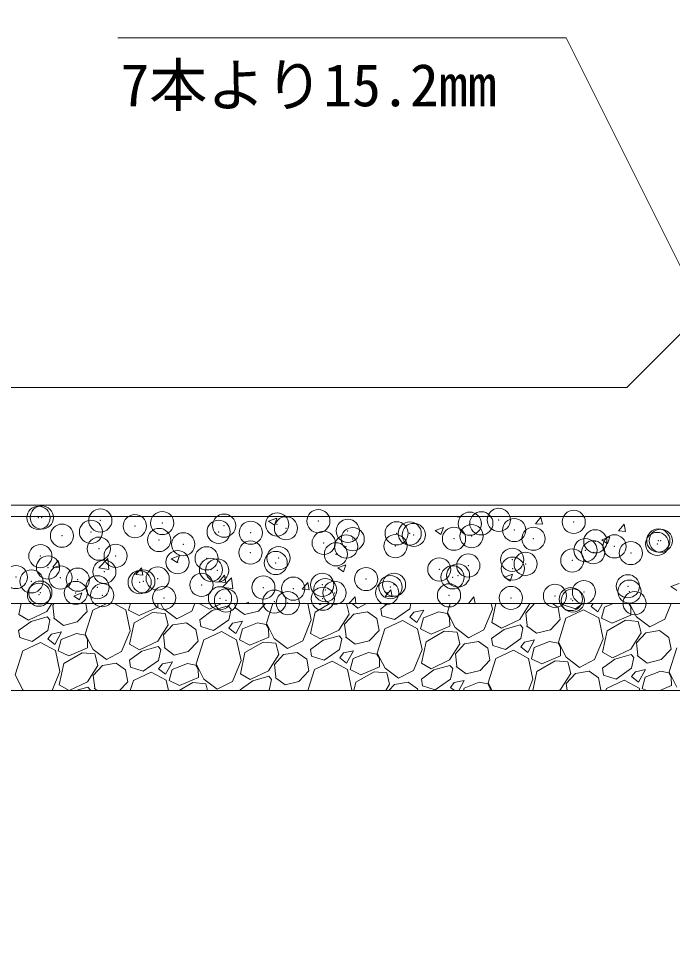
# Model space of a CAD drawing. Units: millimetres at full size; details may follow other scales. Extents: x 37600 to 71200, y -27760 to -4000.
# Drawn here: x 60550 to 61679, y -21459 to -19867 of the extents above; entities that cross this region are included whole.
import ezdxf
from ezdxf.enums import TextEntityAlignment as Align

# ---------------------------------------------------------------- set-up
doc = ezdxf.new("R2010")
doc.units = ezdxf.units.MM
doc.header["$LTSCALE"] = 80.0044
doc.header["$PDMODE"] = 32
doc.header["$PDSIZE"] = 40
for name, color, linetype, lineweight in [('0_2', 4, 'Continuous', 13), ('寸法', 6, 'Continuous', 13), ('ﾊｯﾁﾝｸﾞ', 4, 'Continuous', 9)]:
    doc.layers.add(name, color=color, linetype=linetype, lineweight=lineweight)
doc.styles.add('ＭＳ ゴシック', font='')
doc.styles.get('ＭＳ ゴシック').set_extended_font_data('MS Gothic')

msp = doc.modelspace()

# ---------------------------------------------------------------- linework, layer by layer
at = {"layer": '0_2', "color": 3}
for points in [[(58397, -20706), (62003, -20706), (62003, -18250), (58397, -18250)], [(58800, -20503), (61600, -20503), (61800, -20303), (61800, -18653), (61600, -18453), (58800, -18453), (58600, -18653), (58600, -20303)]]:
    msp.add_lwpolyline(points, close=True, dxfattribs=at)
at = {"layer": '0_2', "color": 7}
for points in [[(62003, -20706), (59850, -20706), (59850, -20726), (62003, -20726)], [(58250, -20726), (58250, -20876), (58500, -20876), (58500, -21459), (60000, -21459), (60000, -20876), (62150, -20876), (62150, -20726), (59850, -20726), (59850, -21309), (58650, -21309), (58650, -20726)], [(60000, -20876), (62150, -20876), (62150, -21026), (60000, -21026)]]:
    msp.add_lwpolyline(points, close=True, dxfattribs=at)
at = {"layer": '寸法'}
msp.add_lwpolyline([(61790, -20490), (61754.22, -20418.45), (61495, -19900), (60721.67, -19900)], dxfattribs=at)
at = {"layer": 'ﾊｯﾁﾝｸﾞ'}
for p, q in [((60981.67, -20734.02), (60995.67, -20728.65)), ((60981.67, -20734.02), (60991.62, -20740.73)), ((60991.62, -20740.73), (60995.67, -20728.65)), ((61303.27, -20726), (61310.48, -20726.63)), ((61310.48, -20726.63), (61310.36, -20726)), ((61441.97, -20738.14), (61451.62, -20726.64)), ((61453.93, -20739.18), (61451.61, -20726.65)), ((61269.09, -20750.04), (61283.1, -20744.66)), ((61269.09, -20750.04), (61279.04, -20756.75)), ((61279.04, -20756.75), (61283.1, -20744.66)), ((61441.97, -20738.14), (61453.93, -20739.18)), ((61585.43, -20750.69), (61595.07, -20739.2)), ((61597.38, -20751.73), (61595.07, -20739.2)), ((61556.52, -20766.06), (61570.52, -20760.68)), ((61556.52, -20766.06), (61566.47, -20772.77)), ((61566.47, -20772.77), (61570.52, -20760.68)), ((61585.43, -20750.69), (61597.38, -20751.73)), ((60813.62, -20798.53), (60827.63, -20793.15)), ((60823.57, -20805.24), (60827.63, -20793.15)), ((60609.01, -20813.27), (60618.65, -20801.78)), ((60609.01, -20813.27), (60620.97, -20814.32)), ((60620.97, -20814.32), (60618.65, -20801.78)), ((60688.39, -20814.48), (60703.96, -20798.24)), ((60706.15, -20817.26), (60703.94, -20798.27)), ((60813.62, -20798.53), (60823.57, -20805.24)), ((61101.05, -20814.54), (61115.05, -20809.17)), ((61111, -20821.25), (61115.05, -20809.17)), ((60688.36, -20814.5), (60706.15, -20817.26)), ((60752.46, -20825.82), (60762.11, -20814.33)), ((60752.46, -20825.82), (60764.42, -20826.87)), ((60764.42, -20826.87), (60762.1, -20814.33)), ((60895.92, -20838.37), (60905.56, -20826.88)), ((60907.87, -20839.42), (60905.56, -20826.88)), ((61101.05, -20814.54), (61111, -20821.25)), ((61388.48, -20830.56), (61402.48, -20825.19)), ((61398.42, -20837.27), (61402.48, -20825.19)), ((60895.92, -20838.37), (60907.87, -20839.42)), ((60901.83, -20847.58), (60917.41, -20831.35)), ((60919.6, -20850.37), (60917.39, -20831.37)), ((61039.37, -20850.92), (61049.01, -20839.43)), ((61051.32, -20851.97), (61049.01, -20839.43)), ((61388.48, -20830.56), (61398.42, -20837.27)), ((61675.9, -20846.58), (61689.91, -20841.2)), ((60645.58, -20863.03), (60659.58, -20857.66)), ((60655.53, -20869.74), (60659.58, -20857.66)), ((60901.81, -20847.61), (60919.6, -20850.37)), ((61039.37, -20850.92), (61051.32, -20851.97)), ((61182.82, -20863.47), (61192.46, -20851.98)), ((61194.77, -20864.52), (61192.46, -20851.98)), ((61675.9, -20846.58), (61685.85, -20853.29)), ((60550.39, -20894.91), (60554.41, -20876)), ((60607.53, -20876), (60598.99, -20889.48)), ((60609.02, -20878.84), (60611.64, -20876)), ((60645.58, -20863.03), (60655.53, -20869.74)), ((60668.63, -20889.69), (60666.13, -20876)), ((60702.31, -20876), (60678.51, -20887.22)), ((60734.95, -20886.97), (60714.81, -20876)), ((60733.2, -20876), (60733.69, -20876.38)), ((60733.69, -20876.38), (60733.9, -20876)), ((60743.01, -20876), (60739.99, -20887.29)), ((60790.5, -20882.38), (60790.39, -20876)), ((60795.45, -20876), (60800.06, -20884.94)), ((60849.22, -20888.89), (60854.51, -20876)), ((60862.88, -20876.15), (60862.91, -20876)), ((60879.77, -20885.8), (60862.88, -20876.15)), ((60900.38, -20876), (60879.77, -20885.8)), ((60924.03, -20881.26), (60923.4, -20876)), ((60940.95, -20876), (60947.01, -20873.68)), ((60946.23, -20876), (60947.01, -20873.68)), ((60964, -20888.9), (60976.29, -20876)), ((60988.61, -20876), (60977.81, -20910.02)), ((61055.24, -20904.12), (61049.13, -20876)), ((61061.95, -20890.55), (61087.14, -20876)), ((61067.57, -20876), (61070.57, -20877.48)), ((61070.57, -20877.48), (61074.04, -20876)), ((61115.99, -20876), (61120.48, -20893.93)), ((61119.78, -20876), (61130.86, -20864.45)), ((61125.5, -20876), (61135.55, -20883.62)), ((61132.18, -20876), (61130.84, -20864.48)), ((61135.55, -20883.62), (61150.32, -20876)), ((61187.54, -20876), (61175.14, -20885.01)), ((61182.82, -20863.47), (61194.77, -20864.52)), ((61227.27, -20876), (61225.33, -20885.13)), ((61295.14, -20876), (61290.3, -20891.27)), ((61326.29, -20876), (61335.91, -20864.53)), ((61338.03, -20876), (61335.91, -20864.53)), ((61367.72, -20885.36), (61365.69, -20876)), ((61366.61, -20908.64), (61373.54, -20876)), ((61432.45, -20876), (61415.21, -20903.21)), ((61425.23, -20892.57), (61440.5, -20876)), ((61471.27, -20876), (61481.11, -20882.95)), ((61489.59, -20878.05), (61489.25, -20876)), ((61524.05, -20876), (61511.33, -20884.9)), ((61541.63, -20876), (61538.05, -20880.79)), ((61549.9, -20890.11), (61557.74, -20876)), ((61576.32, -20876), (61561.33, -20881.9)), ((61606.48, -20881.7), (61603.19, -20876)), ((61604.59, -20876), (61616.28, -20898.67)), ((61665.44, -20902.62), (61676.36, -20876)), ((60598.99, -20889.48), (60567.28, -20904.56)), ((60611.54, -20900.02), (60609.02, -20878.84)), ((60651.52, -20907.65), (60668.63, -20889.69)), ((60678.51, -20887.22), (60665.33, -20928.78)), ((60742.75, -20922.88), (60734.95, -20886.97)), ((60739.99, -20887.29), (60758.09, -20896.24)), ((60749.46, -20909.3), (60780.98, -20891.1)), ((60758.09, -20896.24), (60790.5, -20882.38)), ((60780.98, -20891.1), (60803.05, -20892.91)), ((60800.06, -20884.94), (60823.06, -20902.38)), ((60803.05, -20892.91), (60808, -20912.69)), ((60823.06, -20902.38), (60849.22, -20888.89)), ((60884.29, -20888.04), (60862.66, -20903.76)), ((60912.04, -20880.1), (60884.29, -20888.04)), ((60916.75, -20885.46), (60912.04, -20880.1)), ((60916.75, -20885.46), (60912.84, -20903.89)), ((60922.82, -20881.96), (60939.89, -20894.74)), ((60939.89, -20894.74), (60964, -20888.9)), ((61054.12, -20927.39), (61061.95, -20890.55)), ((61128.65, -20894.07), (61152.24, -20890.14)), ((61152.24, -20890.14), (61168.62, -20901.71)), ((61177.11, -20896.81), (61175.14, -20885.01)), ((61225.33, -20885.13), (61198.84, -20903.65)), ((61231.95, -20891), (61225.57, -20899.54)), ((61249.3, -20887.45), (61231.95, -20891)), ((61237.42, -20908.87), (61249.3, -20887.45)), ((61275.19, -20890.29), (61248.84, -20900.65)), ((61289.79, -20893.18), (61275.19, -20890.29)), ((61293.99, -20900.45), (61289.79, -20893.18)), ((61290.3, -20891.27), (61303.79, -20917.43)), ((61352.95, -20921.38), (61367.72, -20885.36)), ((61427.76, -20913.75), (61425.23, -20892.57)), ((61484.84, -20903.42), (61481.11, -20882.95)), ((61511.33, -20884.9), (61489.59, -20878.05)), ((61525.23, -20886.57), (61494.73, -20900.95)), ((61551.17, -20900.7), (61525.23, -20886.57)), ((61538.05, -20880.79), (61549.9, -20890.11)), ((61561.33, -20881.9), (61556.2, -20901.02)), ((61606.71, -20896.11), (61606.48, -20881.7)), ((60571.81, -20906.79), (60550.17, -20922.52)), ((60567.28, -20904.56), (60550.39, -20894.91)), ((60599.55, -20898.86), (60571.81, -20906.79)), ((60604.27, -20904.22), (60599.55, -20898.86)), ((60604.27, -20904.22), (60600.36, -20922.64)), ((60610.33, -20900.72), (60627.4, -20913.49)), ((60627.4, -20913.49), (60651.52, -20907.65)), ((60741.64, -20946.15), (60749.46, -20909.3)), ((60816.16, -20912.83), (60839.76, -20908.9)), ((60839.76, -20908.9), (60856.13, -20920.46)), ((60864.62, -20915.56), (60862.66, -20903.76)), ((60912.84, -20903.89), (60886.36, -20922.41)), ((60936.82, -20906.21), (60919.47, -20909.76)), ((60924.93, -20927.62), (60936.82, -20906.21)), ((60962.7, -20909.05), (60936.35, -20919.41)), ((60977.3, -20911.93), (60962.7, -20909.05)), ((61040.46, -20940.13), (61055.24, -20904.12)), ((61120.48, -20893.93), (61102.72, -20921.97)), ((61112.75, -20911.33), (61128.65, -20894.07)), ((61172.36, -20922.18), (61168.62, -20901.71)), ((61198.84, -20903.65), (61177.11, -20896.81)), ((61212.74, -20905.33), (61182.24, -20919.7)), ((61238.68, -20919.45), (61212.74, -20905.33)), ((61225.57, -20899.54), (61237.42, -20908.87)), ((61248.84, -20900.65), (61243.72, -20919.78)), ((61294.23, -20914.86), (61293.99, -20900.45)), ((61383.5, -20918.29), (61366.61, -20908.64)), ((61415.21, -20903.21), (61383.5, -20918.29)), ((61467.73, -20921.39), (61484.84, -20903.42)), ((61494.73, -20900.95), (61481.55, -20942.51)), ((61558.97, -20936.61), (61551.17, -20900.7)), ((61556.2, -20901.02), (61574.3, -20909.97)), ((61565.68, -20923.03), (61597.2, -20904.83)), ((61574.3, -20909.97), (61606.71, -20896.11)), ((61597.2, -20904.83), (61619.26, -20906.64)), ((61616.28, -20898.67), (61639.28, -20916.11)), ((61619.26, -20906.64), (61624.21, -20926.42)), ((61639.28, -20916.11), (61665.44, -20902.62)), ((60552.13, -20934.32), (60550.17, -20922.52)), ((60600.36, -20922.64), (60573.87, -20941.17)), ((60624.33, -20924.97), (60606.98, -20928.52)), ((60612.44, -20946.38), (60624.33, -20924.97)), ((60727.98, -20958.89), (60742.75, -20922.88)), ((60808, -20912.69), (60790.24, -20940.72)), ((60800.26, -20930.09), (60816.16, -20912.83)), ((60859.87, -20940.94), (60856.13, -20920.46)), ((60886.36, -20922.41), (60864.62, -20915.56)), ((60900.26, -20924.09), (60869.76, -20938.46)), ((60926.19, -20938.21), (60900.26, -20924.09)), ((60919.47, -20909.76), (60913.08, -20918.3)), ((60913.08, -20918.3), (60924.93, -20927.62)), ((60936.35, -20919.41), (60931.23, -20938.53)), ((60981.5, -20919.21), (60977.3, -20911.93)), ((60977.81, -20910.02), (60991.3, -20936.18)), ((60981.74, -20933.62), (60981.5, -20919.21)), ((61102.72, -20921.97), (61071.01, -20937.04)), ((61115.27, -20932.51), (61112.75, -20911.33)), ((61155.25, -20940.14), (61172.36, -20922.18)), ((61182.24, -20919.7), (61169.06, -20961.27)), ((61246.48, -20955.36), (61238.68, -20919.45)), ((61243.72, -20919.78), (61261.82, -20928.73)), ((61253.19, -20941.79), (61284.72, -20923.59)), ((61261.82, -20928.73), (61294.23, -20914.86)), ((61284.72, -20923.59), (61306.78, -20925.4)), ((61303.79, -20917.43), (61326.79, -20934.86)), ((61326.79, -20934.86), (61352.95, -20921.38)), ((61388.02, -20920.52), (61366.39, -20936.25)), ((61415.77, -20912.59), (61388.02, -20920.52)), ((61420.48, -20917.95), (61415.77, -20912.59)), ((61420.48, -20917.95), (61416.57, -20936.37)), ((61426.55, -20914.45), (61443.62, -20927.22)), ((61443.62, -20927.22), (61467.73, -20921.39)), ((61557.86, -20959.88), (61565.68, -20923.03)), ((61632.38, -20926.56), (61655.98, -20922.63)), ((61655.98, -20922.63), (61672.35, -20934.19)), ((60573.87, -20941.17), (60552.13, -20934.32)), ((60606.98, -20928.52), (60600.59, -20937.05)), ((60600.59, -20937.05), (60612.44, -20946.38)), ((60623.87, -20938.17), (60618.74, -20957.29)), ((60650.22, -20927.8), (60623.87, -20938.17)), ((60664.82, -20930.69), (60650.22, -20927.8)), ((60669.02, -20937.97), (60664.82, -20930.69)), ((60665.33, -20928.78), (60678.82, -20954.94)), ((60669.25, -20952.38), (60669.02, -20937.97)), ((60790.24, -20940.72), (60758.52, -20955.8)), ((60802.79, -20951.26), (60800.26, -20930.09)), ((60842.76, -20958.9), (60859.87, -20940.94)), ((60869.76, -20938.46), (60856.57, -20980.02)), ((60933.99, -20974.12), (60926.19, -20938.21)), ((60931.23, -20938.53), (60949.33, -20947.48)), ((60949.33, -20947.48), (60981.74, -20933.62)), ((60991.3, -20936.18), (61014.3, -20953.62)), ((61014.3, -20953.62), (61040.46, -20940.13)), ((61075.54, -20939.28), (61053.9, -20955.01)), ((61071.01, -20937.04), (61054.12, -20927.39)), ((61103.29, -20931.34), (61075.54, -20939.28)), ((61108, -20936.71), (61103.29, -20931.34)), ((61108, -20936.71), (61104.09, -20955.13)), ((61114.06, -20933.21), (61131.13, -20945.98)), ((61131.13, -20945.98), (61155.25, -20940.14)), ((61306.78, -20925.4), (61311.73, -20945.18)), ((61368.35, -20948.05), (61366.39, -20936.25)), ((61416.57, -20936.37), (61390.09, -20954.9)), ((61440.55, -20938.7), (61423.2, -20942.25)), ((61428.66, -20960.11), (61440.55, -20938.7)), ((61544.19, -20972.62), (61558.97, -20936.61)), ((61624.21, -20926.42), (61606.45, -20954.46)), ((61616.48, -20943.82), (61632.38, -20926.56)), ((61676.09, -20954.67), (61672.35, -20934.19)), ((60557.27, -20957.22), (60544.08, -20998.78)), ((60587.77, -20942.84), (60557.27, -20957.22)), ((60613.71, -20956.97), (60587.77, -20942.84)), ((60621.51, -20992.88), (60613.71, -20956.97)), ((60636.84, -20966.24), (60669.25, -20952.38)), ((60678.82, -20954.94), (60701.81, -20972.38)), ((60758.52, -20955.8), (60741.64, -20946.15)), ((60790.8, -20950.1), (60763.05, -20958.04)), ((60795.51, -20955.46), (60790.8, -20950.1)), ((60795.51, -20955.46), (60791.6, -20973.89)), ((60801.57, -20951.96), (60818.65, -20964.74)), ((60940.71, -20960.55), (60972.23, -20942.35)), ((60972.23, -20942.35), (60994.29, -20944.16)), ((60994.29, -20944.16), (60999.24, -20963.93)), ((61055.86, -20966.81), (61053.9, -20955.01)), ((61104.09, -20955.13), (61077.6, -20973.65)), ((61231.71, -20991.38), (61246.48, -20955.36)), ((61245.37, -20978.64), (61253.19, -20941.79)), ((61311.73, -20945.18), (61293.97, -20973.21)), ((61303.99, -20962.57), (61319.89, -20945.31)), ((61319.89, -20945.31), (61343.49, -20941.39)), ((61343.49, -20941.39), (61359.86, -20952.95)), ((61363.6, -20973.42), (61359.86, -20952.95)), ((61390.09, -20954.9), (61368.35, -20948.05)), ((61403.99, -20956.57), (61373.49, -20970.95)), ((61429.92, -20970.7), (61403.99, -20956.57)), ((61423.2, -20942.25), (61416.81, -20950.79)), ((61416.81, -20950.79), (61428.66, -20960.11)), ((61440.08, -20951.9), (61434.96, -20971.02)), ((61466.43, -20941.53), (61440.08, -20951.9)), ((61481.03, -20944.42), (61466.43, -20941.53)), ((61485.23, -20951.7), (61481.03, -20944.42)), ((61481.55, -20942.51), (61495.03, -20968.67)), ((61485.47, -20966.11), (61485.23, -20951.7)), ((61606.45, -20954.46), (61574.74, -20969.53)), ((61619, -20964.99), (61616.48, -20943.82)), ((61658.98, -20972.63), (61676.09, -20954.67)), ((61685.97, -20952.19), (61672.79, -20993.75)), ((60618.74, -20957.29), (60636.84, -20966.24)), ((60628.22, -20979.3), (60659.74, -20961.1)), ((60659.74, -20961.1), (60681.8, -20962.91)), ((60681.8, -20962.91), (60686.75, -20982.69)), ((60701.81, -20972.38), (60727.98, -20958.89)), ((60763.05, -20958.04), (60741.41, -20973.76)), ((60818.65, -20964.74), (60842.76, -20958.9)), ((60932.88, -20997.39), (60940.7, -20960.55)), ((60999.24, -20963.93), (60981.48, -20991.97)), ((60991.5, -20981.33), (61007.4, -20964.07)), ((61007.4, -20964.07), (61031, -20960.14)), ((61031, -20960.14), (61047.38, -20971.71)), ((61051.11, -20992.18), (61047.38, -20971.71)), ((61077.6, -20973.65), (61055.86, -20966.81)), ((61110.71, -20961), (61104.32, -20969.54)), ((61104.32, -20969.54), (61116.17, -20978.87)), ((61128.06, -20957.45), (61110.71, -20961)), ((61116.17, -20978.87), (61128.06, -20957.45)), ((61127.6, -20970.65), (61122.47, -20989.78)), ((61153.95, -20960.29), (61127.6, -20970.65)), ((61168.55, -20963.18), (61153.95, -20960.29)), ((61172.75, -20970.45), (61168.55, -20963.18)), ((61169.06, -20961.27), (61182.55, -20987.43)), ((61172.98, -20984.86), (61172.75, -20970.45)), ((61306.52, -20983.75), (61303.99, -20962.57)), ((61373.49, -20970.95), (61360.3, -21012.51)), ((61437.72, -21006.61), (61429.92, -20970.7)), ((61434.96, -20971.02), (61453.06, -20979.97)), ((61453.06, -20979.97), (61485.47, -20966.11)), ((61495.03, -20968.67), (61518.03, -20986.11)), ((61518.03, -20986.11), (61544.19, -20972.62)), ((61579.27, -20971.77), (61557.63, -20987.49)), ((61574.74, -20969.53), (61557.86, -20959.88)), ((61607.02, -20963.83), (61579.27, -20971.77)), ((61611.73, -20969.19), (61607.02, -20963.83)), ((61611.73, -20969.19), (61607.82, -20987.62)), ((61617.79, -20965.69), (61634.87, -20978.47)), ((61634.87, -20978.47), (61658.98, -20972.63)), ((60620.39, -21016.15), (60628.22, -20979.3)), ((60686.75, -20982.69), (60668.99, -21010.72)), ((60679.02, -21000.09), (60694.92, -20982.83)), ((60694.92, -20982.83), (60718.51, -20978.9)), ((60718.51, -20978.9), (60734.89, -20990.46)), ((60743.38, -20985.56), (60741.41, -20973.76)), ((60765.11, -20992.41), (60743.38, -20985.56)), ((60791.6, -20973.89), (60765.11, -20992.41)), ((60798.22, -20979.76), (60791.84, -20988.3)), ((60791.84, -20988.3), (60803.69, -20997.62)), ((60815.57, -20976.21), (60798.22, -20979.76)), ((60803.69, -20997.62), (60815.57, -20976.21)), ((60841.46, -20979.05), (60815.11, -20989.41)), ((60856.06, -20981.93), (60841.46, -20979.05)), ((60860.26, -20989.21), (60856.06, -20981.93)), ((60856.57, -20980.02), (60870.06, -21006.18)), ((60919.22, -21010.13), (60933.99, -20974.12)), ((60994.03, -21002.51), (60991.5, -20981.33)), ((61091.5, -20975.33), (61061, -20989.7)), ((61117.44, -20989.45), (61091.5, -20975.33)), ((61140.57, -20998.73), (61172.98, -20984.86)), ((61182.55, -20987.43), (61205.55, -21004.86)), ((61262.26, -20988.29), (61245.37, -20978.64)), ((61293.97, -20973.21), (61262.26, -20988.29)), ((61294.53, -20982.59), (61266.78, -20990.52)), ((61299.24, -20987.95), (61294.53, -20982.59)), ((61299.24, -20987.95), (61295.33, -21006.37)), ((61305.3, -20984.45), (61322.38, -20997.22)), ((61346.49, -20991.39), (61363.6, -20973.42)), ((61444.44, -20993.03), (61475.96, -20974.83)), ((61475.96, -20974.83), (61498.02, -20976.64)), ((61498.02, -20976.64), (61502.97, -20996.42)), ((61559.59, -20999.29), (61557.63, -20987.49)), ((61607.82, -20987.62), (61581.33, -21006.14)), ((60544.08, -20998.78), (60557.57, -21024.94)), ((60607.92, -21026), (60621.51, -20992.88)), ((60681.54, -21021.26), (60679.02, -21000.09)), ((60738.63, -21010.94), (60734.89, -20990.46)), ((60779.01, -20994.09), (60748.51, -21008.46)), ((60804.95, -21008.21), (60779.01, -20994.09)), ((60815.11, -20989.41), (60809.99, -21008.53)), ((60828.09, -21017.48), (60860.5, -21003.62)), ((60860.5, -21003.62), (60860.26, -20989.21)), ((60949.77, -21007.04), (60932.88, -20997.39)), ((60981.48, -20991.97), (60949.77, -21007.04)), ((60982.04, -21001.34), (60954.29, -21009.28)), ((60986.75, -21006.71), (60982.04, -21001.34)), ((60992.82, -21003.21), (61009.89, -21015.98)), ((61034, -21010.14), (61051.11, -20992.18)), ((61061, -20989.7), (61049.49, -21026)), ((61125.24, -21025.36), (61117.44, -20989.45)), ((61122.47, -20989.78), (61140.57, -20998.73)), ((61131.95, -21011.79), (61163.47, -20993.59)), ((61163.47, -20993.59), (61185.53, -20995.4)), ((61185.53, -20995.4), (61190.48, -21015.18)), ((61205.55, -21004.86), (61231.71, -20991.38)), ((61266.78, -20990.52), (61245.14, -21006.25)), ((61322.38, -20997.22), (61346.49, -20991.39)), ((61437.44, -21026), (61444.44, -20993.03)), ((61502.97, -20996.42), (61485.21, -21024.46)), ((61495.23, -21013.82), (61511.13, -20996.56)), ((61511.13, -20996.56), (61534.73, -20992.63)), ((61534.73, -20992.63), (61551.11, -21004.19)), ((61554.84, -21024.67), (61551.11, -21004.19)), ((61581.33, -21006.14), (61559.59, -20999.29)), ((61614.44, -20993.49), (61608.05, -21002.03)), ((61608.05, -21002.03), (61619.9, -21011.35)), ((61631.79, -20989.94), (61614.44, -20993.49)), ((61619.9, -21011.35), (61631.79, -20989.94)), ((61631.33, -21003.14), (61626.2, -21022.26)), ((61657.68, -20992.78), (61631.33, -21003.14)), ((61672.28, -20995.66), (61657.68, -20992.78)), ((61676.48, -21002.94), (61672.28, -20995.66)), ((61672.79, -20993.75), (61686.28, -21019.91)), ((61676.71, -21017.35), (61676.48, -21002.94)), ((60637.28, -21025.8), (60620.39, -21016.15)), ((60668.99, -21010.72), (60637.28, -21025.8)), ((60669.55, -21020.1), (60648.93, -21026)), ((60674.27, -21025.46), (60669.55, -21020.1)), ((60724.28, -21026), (60738.63, -21010.94)), ((60748.51, -21008.46), (60742.95, -21026)), ((60808.81, -21026), (60804.95, -21008.21)), ((60809.99, -21008.53), (60828.09, -21017.48)), ((60827.33, -21026), (60850.98, -21012.35)), ((60850.98, -21012.35), (60873.05, -21014.16)), ((60870.06, -21006.18), (60893.06, -21023.62)), ((60873.05, -21014.16), (60876.01, -21026)), ((60893.06, -21023.62), (60919.22, -21010.13)), ((60954.29, -21009.28), (60932.66, -21025.01)), ((60986.75, -21006.71), (60982.84, -21025.13)), ((61009.89, -21015.98), (61034, -21010.14)), ((61128.93, -21026), (61131.95, -21011.79)), ((61190.48, -21015.18), (61183.63, -21026)), ((61188.8, -21026), (61198.65, -21015.31)), ((61198.65, -21015.31), (61222.24, -21011.39)), ((61222.24, -21011.39), (61238.62, -21022.95)), ((61247.11, -21018.05), (61245.14, -21006.25)), ((61268.84, -21024.9), (61247.11, -21018.05)), ((61295.33, -21006.37), (61268.84, -21024.9)), ((61301.95, -21012.25), (61295.57, -21020.79)), ((61295.57, -21020.79), (61302.19, -21026)), ((61319.3, -21008.7), (61301.95, -21012.25)), ((61309.7, -21026), (61319.3, -21008.7)), ((61345.19, -21011.53), (61318.84, -21021.9)), ((61359.79, -21014.42), (61345.19, -21011.53)), ((61363.99, -21021.7), (61359.79, -21014.42)), ((61360.3, -21012.51), (61367.26, -21026)), ((61429.77, -21026), (61437.72, -21006.61)), ((61496.69, -21026), (61495.23, -21013.82)), ((61595.23, -21007.82), (61564.73, -21022.19)), ((61621.17, -21021.94), (61595.23, -21007.82)), ((61656.49, -21026), (61676.71, -21017.35)), ((60557.57, -21024.94), (60558.97, -21026)), ((60674.27, -21025.46), (60674.15, -21026)), ((60680.33, -21021.96), (60685.73, -21026)), ((60932.82, -21026), (60932.66, -21025.01)), ((60982.84, -21025.13), (60981.6, -21026)), ((61124.98, -21026), (61125.24, -21025.36)), ((61239.18, -21026), (61238.62, -21022.95)), ((61318.84, -21021.9), (61317.74, -21026)), ((61364.06, -21026), (61363.99, -21021.7)), ((61485.21, -21024.46), (61481.96, -21026)), ((61553.57, -21026), (61554.84, -21024.67)), ((61564.73, -21022.19), (61563.52, -21026)), ((61622.05, -21026), (61621.17, -21021.94)), ((61626.2, -21022.26), (61633.76, -21026))]:
    msp.add_line(p, q, dxfattribs=at)
for p in [(60584.48, -20727.98), (60590.15, -20727.48), (60691.24, -20732.49), (60798.01, -20737), (61067.49, -20733.64), (61328.76, -20738.12), (61348.69, -20737.51), (61378.83, -20731.53), (61508.05, -20734.99), (60675.07, -20752.22), (60750.81, -20742.25), (60895.31, -20752.18), (60904.77, -20741.51), (60950.86, -20753.66), (60996.33, -20739.37), (61011.54, -20746.02), (61118.3, -20750.53), (61405.36, -20749.08), (60625, -20758.82), (60792.62, -20766.26), (61126.7, -20764.72), (61202.45, -20754.75), (61225.06, -20755.05), (61232.05, -20757.53), (61301.48, -20764.07), (61331.83, -20759.56), (61438.59, -20764.07), (61545.36, -20768.58), (61654.08, -20767.25), (61658.35, -20767.46), (60688.74, -20781.25), (60834.22, -20773.68), (61076.63, -20771.31), (61115.42, -20777.55), (61200.46, -20776.87), (61528.27, -20783.81), (61578.34, -20777.22), (61652.12, -20773.09), (60587.72, -20794.06), (60717.58, -20793.7), (60874.58, -20797.91), (60950.32, -20787.94), (60998.78, -20797.57), (61097.77, -20790.96), (61401.96, -20800.44), (61505.62, -20801.57), (61541.71, -20787.48), (61606.64, -20788.77), (60600.95, -20813.72), (60824.51, -20804.51), (60882.14, -20817.6), (60993.9, -20805.95), (61276.14, -20817), (61326.21, -20810.41), (61402.93, -20815.65), (61425.07, -20807.5), (60545.53, -20830.18), (60622.45, -20831.11), (60698.2, -20821.13), (60790.19, -20832.84), (60892.88, -20818.76), (61149.83, -20833.63), (61299.05, -20830.65), (61308.44, -20827.52), (60572.39, -20837.7), (60652.29, -20834.69), (60686.31, -20847.83), (60759.06, -20839.2), (60765.51, -20837.62), (60865.82, -20843.71), (60972.59, -20848.22), (61074.09, -20843.6), (61191.8, -20847.54), (61198.03, -20843.45), (61601.47, -20846.13), (60585.29, -20860.64), (60587.7, -20857.04), (60648.87, -20857.64), (60694.46, -20861.55), (61024.02, -20850.19), (61079.35, -20852.73), (61095.34, -20857.54), (61186.12, -20857.24), (61292.88, -20861.76), (61475.66, -20862.69), (61525.72, -20856.1), (61604.21, -20855.35), (60801.23, -20866.07), (60897.71, -20866.82), (60907.99, -20870.58), (60991.47, -20872.53), (61014.76, -20875.09), (61075.16, -20867.57), (61399.65, -20866.27), (61503.18, -20868.15), (61506.41, -20870.78), (61613.18, -20875.29)]:
    msp.add_point(p, dxfattribs=at)

# ---------------------------------------------------------------- texts
at = {"layer": '寸法', "color": 3, "style": 'ＭＳ ゴシック'}
msp.add_text('7本より15.2mm', height=73.31, dxfattribs=at).set_placement((61375, -20040), align=Align.BOTTOM_RIGHT)

doc.saveas('drawing.dxf')
